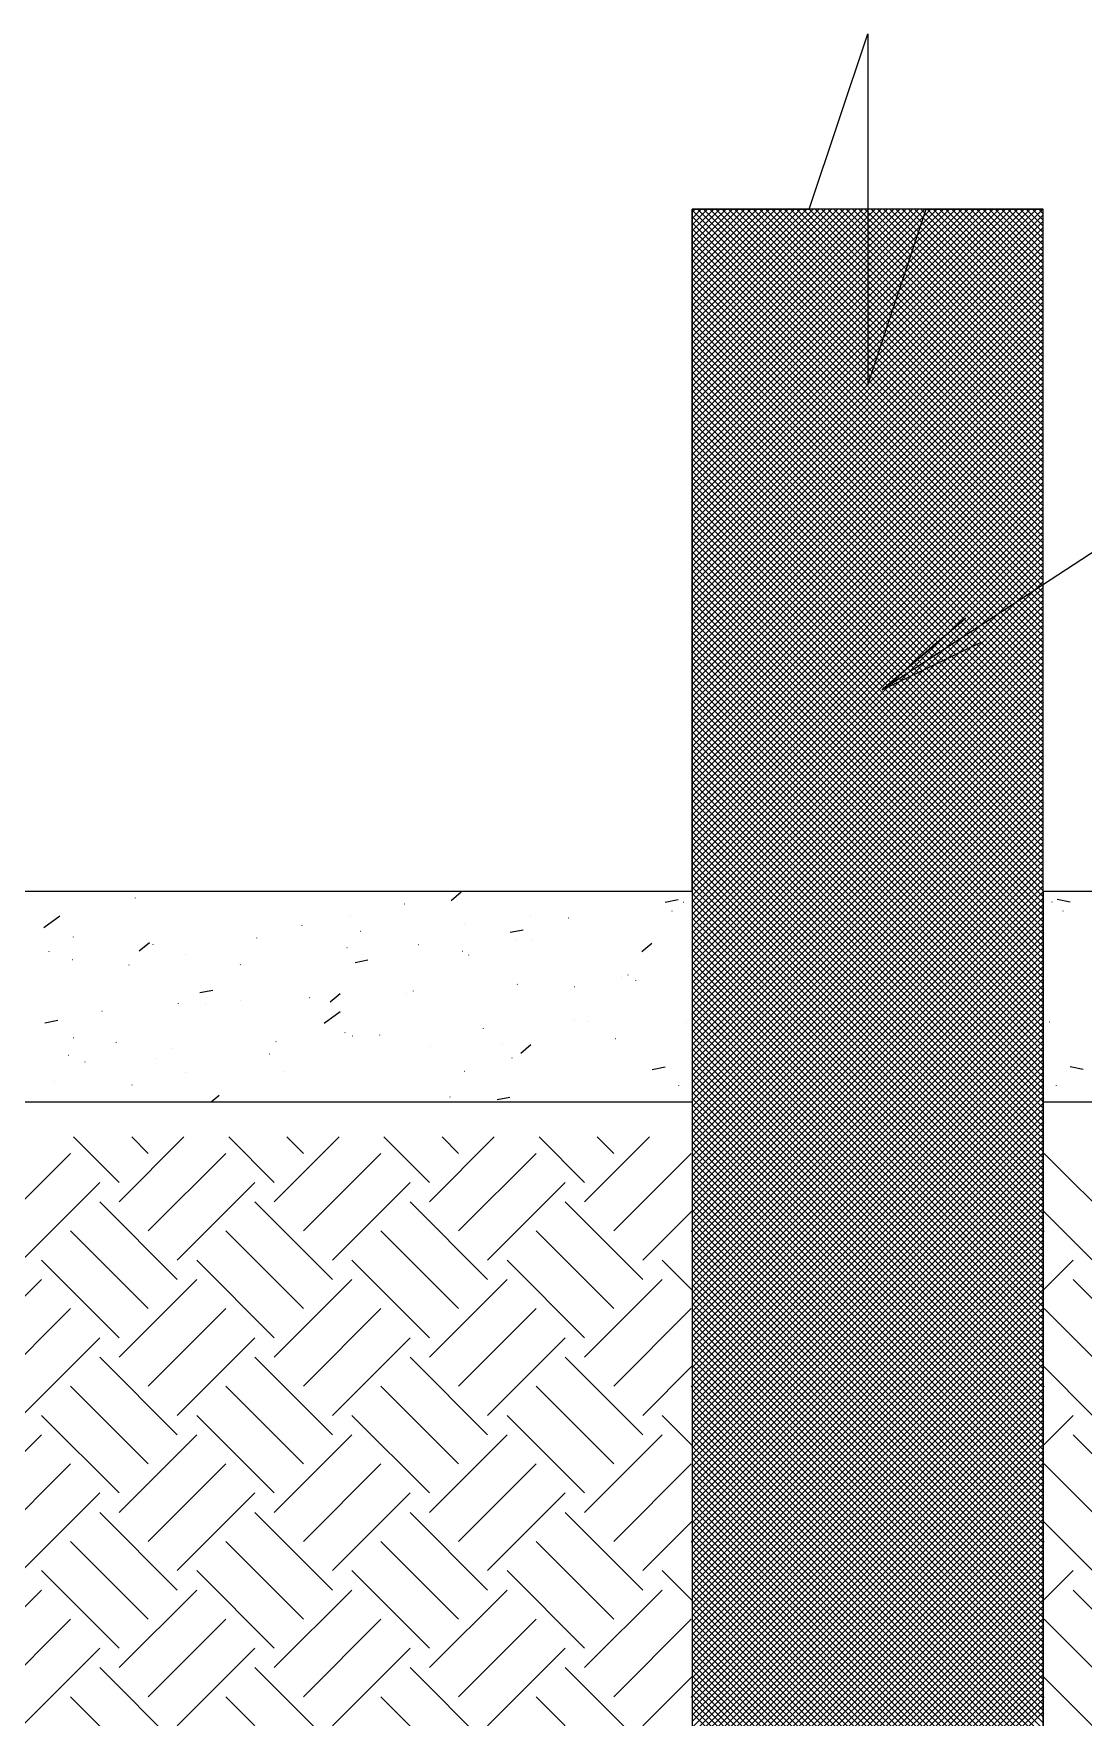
# Model space of a CAD drawing. Extents: x 0 to 119, y 0 to 84.
# Drawn here: x 44.346 to 46.738, y 46.506 to 50.34 of the extents above; entities that cross this region are included whole.
import ezdxf

# ---------------------------------------------------------------- set-up
doc = ezdxf.new("R2010")
doc.units = 0
doc.header["$MEASUREMENT"] = 0
for name, color, linetype in [('1', 3, 'CONTINUOUS'), ('10', 252, 'CONTINUOUS'), ('29', 9, 'CONTINUOUS'), ('3', 7, 'CONTINUOUS'), ('32', 250, 'CONTINUOUS'), ('6', 178, 'CONTINUOUS')]:
    doc.layers.add(name, color=color, linetype=linetype)

msp = doc.modelspace()

# ---------------------------------------------------------------- linework, layer by layer
at = {"layer": '1', "color": 3, "linetype": 'Continuous'}
for p, q in [((44.540828, 47.724392), (44.437196, 47.828024)), ((44.540828, 47.680197), (44.688654, 47.828024)), ((44.607119, 47.790683), (44.569778, 47.828024)), ((44.894381, 47.724392), (44.790749, 47.828024)), ((44.894381, 47.680197), (45.042207, 47.828024)), ((44.960672, 47.790683), (44.923331, 47.828024)), ((45.247934, 47.724392), (45.144302, 47.828024)), ((45.247934, 47.680197), (45.39576, 47.828024)), ((45.314226, 47.790683), (45.276885, 47.828024)), ((45.601488, 47.724392), (45.497856, 47.828024)), ((45.601488, 47.680197), (45.749314, 47.828024)), ((45.667779, 47.790683), (45.630438, 47.828024)), ((44.253565, 47.613906), (44.430342, 47.790683)), ((44.607119, 47.613906), (44.783895, 47.790683)), ((44.960672, 47.613906), (45.137449, 47.790683)), ((45.314226, 47.613906), (45.491002, 47.790683)), ((45.667779, 47.613906), (45.844556, 47.790683)), ((46.825307, 47.613906), (46.64853, 47.790683)), ((45.846543, 47.744501), (45.846543, 47.744501)), ((46.646543, 47.744501), (46.646543, 47.744501)), ((44.319857, 47.547615), (44.496633, 47.724392)), ((44.67341, 47.547615), (44.850187, 47.724392)), ((45.026963, 47.547615), (45.20374, 47.724392)), ((45.380517, 47.547615), (45.557294, 47.724392)), ((44.67341, 47.503421), (44.496633, 47.680197)), ((45.026963, 47.503421), (44.850187, 47.680197)), ((45.380517, 47.503421), (45.20374, 47.680197)), ((45.73407, 47.503421), (45.557294, 47.680197)), ((45.73407, 47.547615), (45.846543, 47.660088)), ((46.759016, 47.547615), (46.646543, 47.660088)), ((44.607119, 47.43713), (44.430342, 47.613906)), ((44.960672, 47.43713), (44.783895, 47.613906)), ((45.314226, 47.43713), (45.137449, 47.613906)), ((45.667779, 47.43713), (45.491002, 47.613906)), ((45.846543, 47.611919), (45.844556, 47.613906)), ((46.646543, 47.611919), (46.64853, 47.613906)), ((44.540828, 47.370838), (44.364051, 47.547615)), ((44.894381, 47.370838), (44.717604, 47.547615)), ((45.247934, 47.370838), (45.071158, 47.547615)), ((45.601488, 47.370838), (45.424711, 47.547615)), ((45.846543, 47.479336), (45.778264, 47.547615)), ((46.646543, 47.479336), (46.714821, 47.547615)), ((44.187274, 47.326644), (44.364051, 47.503421)), ((44.540828, 47.326644), (44.717604, 47.503421)), ((44.894381, 47.326644), (45.071158, 47.503421)), ((45.247934, 47.326644), (45.424711, 47.503421)), ((45.601488, 47.326644), (45.778264, 47.503421)), ((46.891598, 47.326644), (46.714821, 47.503421)), ((44.253565, 47.260353), (44.430342, 47.43713)), ((44.607119, 47.260353), (44.783895, 47.43713)), ((44.960672, 47.260353), (45.137449, 47.43713)), ((45.314226, 47.260353), (45.491002, 47.43713)), ((45.667779, 47.260353), (45.844556, 47.43713)), ((46.825307, 47.260353), (46.64853, 47.43713)), ((45.846543, 47.390948), (45.846543, 47.390948)), ((46.646543, 47.390948), (46.646543, 47.390948)), ((44.319857, 47.194062), (44.496633, 47.370838)), ((44.67341, 47.194062), (44.850187, 47.370838)), ((45.026963, 47.194062), (45.20374, 47.370838)), ((45.380517, 47.194062), (45.557294, 47.370838)), ((44.67341, 47.149867), (44.496633, 47.326644)), ((45.026963, 47.149867), (44.850187, 47.326644)), ((45.380517, 47.149867), (45.20374, 47.326644)), ((45.73407, 47.149867), (45.557294, 47.326644)), ((45.73407, 47.194062), (45.846543, 47.306534)), ((46.759016, 47.194062), (46.646543, 47.306534)), ((44.607119, 47.083576), (44.430342, 47.260353)), ((44.960672, 47.083576), (44.783895, 47.260353)), ((45.314226, 47.083576), (45.137449, 47.260353)), ((45.667779, 47.083576), (45.491002, 47.260353)), ((45.846543, 47.258366), (45.844556, 47.260353)), ((46.646543, 47.258366), (46.64853, 47.260353)), ((44.540828, 47.017285), (44.364051, 47.194062)), ((44.894381, 47.017285), (44.717604, 47.194062)), ((45.247934, 47.017285), (45.071158, 47.194062)), ((45.601488, 47.017285), (45.424711, 47.194062)), ((45.846543, 47.125783), (45.778264, 47.194062)), ((46.646543, 47.125783), (46.714821, 47.194062)), ((44.187274, 46.973091), (44.364051, 47.149867)), ((44.540828, 46.973091), (44.717604, 47.149867)), ((44.894381, 46.973091), (45.071158, 47.149867)), ((45.247934, 46.973091), (45.424711, 47.149867)), ((45.601488, 46.973091), (45.778264, 47.149867)), ((46.891598, 46.973091), (46.714821, 47.149867)), ((44.253565, 46.906799), (44.430342, 47.083576)), ((44.607119, 46.906799), (44.783895, 47.083576)), ((44.960672, 46.906799), (45.137449, 47.083576)), ((45.314226, 46.906799), (45.491002, 47.083576)), ((45.667779, 46.906799), (45.844556, 47.083576)), ((46.825307, 46.906799), (46.64853, 47.083576)), ((44.319857, 46.840508), (44.496633, 47.017285)), ((44.67341, 46.840508), (44.850187, 47.017285)), ((45.026963, 46.840508), (45.20374, 47.017285)), ((45.380517, 46.840508), (45.557294, 47.017285)), ((45.846543, 47.037395), (45.846543, 47.037395)), ((46.646543, 47.037395), (46.646543, 47.037395)), ((44.67341, 46.796314), (44.496633, 46.973091)), ((45.026963, 46.796314), (44.850187, 46.973091)), ((45.380517, 46.796314), (45.20374, 46.973091)), ((45.73407, 46.796314), (45.557294, 46.973091)), ((45.73407, 46.840508), (45.846543, 46.952981)), ((46.759016, 46.840508), (46.646543, 46.952981)), ((44.607119, 46.730023), (44.430342, 46.906799)), ((44.960672, 46.730023), (44.783895, 46.906799)), ((45.314226, 46.730023), (45.137449, 46.906799)), ((45.667779, 46.730023), (45.491002, 46.906799)), ((45.846543, 46.904812), (45.844556, 46.906799)), ((46.646543, 46.904812), (46.64853, 46.906799)), ((44.540828, 46.663731), (44.364051, 46.840508)), ((44.894381, 46.663731), (44.717604, 46.840508)), ((45.247934, 46.663731), (45.071158, 46.840508)), ((45.601488, 46.663731), (45.424711, 46.840508)), ((45.846543, 46.77223), (45.778264, 46.840508)), ((46.646543, 46.77223), (46.714821, 46.840508)), ((44.187274, 46.619537), (44.364051, 46.796314)), ((44.540828, 46.619537), (44.717604, 46.796314)), ((44.894381, 46.619537), (45.071158, 46.796314)), ((45.247934, 46.619537), (45.424711, 46.796314)), ((45.601488, 46.619537), (45.778264, 46.796314)), ((46.891598, 46.619537), (46.714821, 46.796314)), ((44.253565, 46.553246), (44.430342, 46.730023)), ((44.607119, 46.553246), (44.783895, 46.730023)), ((44.960672, 46.553246), (45.137449, 46.730023)), ((45.314226, 46.553246), (45.491002, 46.730023)), ((45.667779, 46.553246), (45.844556, 46.730023)), ((46.825307, 46.553246), (46.64853, 46.730023)), ((44.319857, 46.486955), (44.496633, 46.663731)), ((44.67341, 46.486955), (44.850187, 46.663731)), ((45.026963, 46.486955), (45.20374, 46.663731)), ((45.380517, 46.486955), (45.557294, 46.663731)), ((45.846543, 46.683841), (45.846543, 46.683841)), ((46.646543, 46.683841), (46.646543, 46.683841)), ((44.67341, 46.442761), (44.496633, 46.619537)), ((45.026963, 46.442761), (44.850187, 46.619537)), ((45.380517, 46.442761), (45.20374, 46.619537)), ((45.73407, 46.442761), (45.557294, 46.619537)), ((45.73407, 46.486955), (45.846543, 46.599427)), ((46.759016, 46.486955), (46.646543, 46.599427)), ((44.607119, 46.376469), (44.430342, 46.553246)), ((44.960672, 46.376469), (44.783895, 46.553246)), ((45.314226, 46.376469), (45.137449, 46.553246)), ((45.667779, 46.376469), (45.491002, 46.553246)), ((45.846543, 46.551259), (45.844556, 46.553246)), ((46.646543, 46.551259), (46.64853, 46.553246))]:
    msp.add_line(p, q, dxfattribs=at)
at = {"layer": '10', "color": 252, "linetype": 'Continuous'}
for p, q in [((45.297222, 48.366809), (45.320203, 48.386092)), ((44.578103, 48.371793), (44.578168, 48.372288)), ((45.190683, 48.358768), (45.191171, 48.358876)), ((45.785149, 48.363), (45.814598, 48.368724)), ((45.82611, 48.362488), (45.826598, 48.362596)), ((46.666976, 48.362488), (46.666488, 48.362596)), ((46.707937, 48.363), (46.678488, 48.368724)), ((44.369345, 48.304757), (44.405666, 48.331325)), ((44.958188, 48.308843), (44.958253, 48.309339)), ((45.068646, 48.331713), (45.069134, 48.331821)), ((45.327784, 48.311672), (45.328088, 48.312068)), ((45.478891, 48.330664), (45.478956, 48.33116)), ((45.564336, 48.326981), (45.564641, 48.327378)), ((45.800889, 48.342291), (45.801194, 48.342687)), ((46.692197, 48.342291), (46.691892, 48.342687)), ((44.436995, 48.283304), (44.437061, 48.2838)), ((44.586779, 48.251874), (44.60976, 48.271157)), ((44.854678, 48.281052), (44.854983, 48.281449)), ((45.091231, 48.296362), (45.091536, 48.296759)), ((45.431763, 48.294309), (45.461212, 48.300033)), ((45.445354, 48.278076), (45.445843, 48.278185)), ((45.480924, 48.277704), (45.481424, 48.277726)), ((44.381573, 48.250433), (44.381878, 48.25083)), ((44.433922, 48.231991), (44.434421, 48.232013)), ((44.618126, 48.265743), (44.61843, 48.26614)), ((44.692675, 48.243289), (44.693175, 48.24331)), ((45.059825, 48.259319), (45.060325, 48.259341)), ((45.222171, 48.266407), (45.22267, 48.266429)), ((45.323317, 48.251021), (45.323806, 48.25113)), ((45.337783, 48.242176), (45.337849, 48.242671)), ((45.731888, 48.25034), (45.75487, 48.269624)), ((44.563413, 48.219706), (44.563901, 48.219814)), ((44.81708, 48.220354), (44.817146, 48.22085)), ((45.078377, 48.225617), (45.107826, 48.231342)), ((45.700026, 48.197385), (45.700514, 48.197493)), ((44.724991, 48.156926), (44.75444, 48.162651)), ((45.21151, 48.160141), (45.211815, 48.160538)), ((45.448063, 48.175451), (45.448367, 48.175847)), ((45.577989, 48.17033), (45.578477, 48.170438)), ((45.684616, 48.19076), (45.68492, 48.191157)), ((45.718554, 48.184431), (45.718619, 48.184927)), ((44.675973, 48.131865), (44.676038, 48.132361)), ((44.738405, 48.129522), (44.738709, 48.129919)), ((44.818084, 48.139014), (44.818572, 48.139122)), ((44.974958, 48.144831), (44.975262, 48.145228)), ((45.021446, 48.135405), (45.044427, 48.154689)), ((45.196676, 48.153687), (45.196741, 48.154182)), ((44.371606, 48.088235), (44.401054, 48.093959)), ((44.501852, 48.114212), (44.502157, 48.114609)), ((45.008273, 48.087052), (45.044594, 48.113619)), ((45.577446, 48.095942), (45.577512, 48.096438)), ((45.60776, 48.090599), (45.608064, 48.090996)), ((45.832661, 48.089638), (45.833149, 48.089746)), ((45.844312, 48.105909), (45.844617, 48.106305)), ((46.648774, 48.105909), (46.648469, 48.106305)), ((46.660425, 48.089638), (46.659937, 48.089746)), ((44.437329, 48.054602), (44.437817, 48.054711)), ((44.534866, 48.043377), (44.534931, 48.043872)), ((44.898102, 48.044671), (44.898406, 48.045067)), ((45.055569, 48.065198), (45.055634, 48.065694)), ((45.072756, 48.058322), (45.073244, 48.05843)), ((45.134654, 48.05998), (45.134959, 48.060377)), ((45.371207, 48.07529), (45.371511, 48.075686)), ((45.413371, 48.040632), (45.41387, 48.040654)), ((45.672124, 48.05193), (45.672624, 48.051951)), ((44.424996, 48.014052), (44.425301, 48.014448)), ((44.625122, 48.006216), (44.625621, 48.006238)), ((44.661549, 48.029361), (44.661853, 48.029758)), ((44.883875, 48.017514), (44.884375, 48.017536)), ((45.251025, 48.033544), (45.251525, 48.033566)), ((45.436339, 48.007453), (45.436404, 48.007949)), ((45.456112, 48.018937), (45.479094, 48.03822)), ((44.462776, 47.999128), (44.463276, 47.99915)), ((44.692, 47.973911), (44.692489, 47.974019)), ((44.914461, 47.976709), (44.914527, 47.977205)), ((45.327428, 47.97763), (45.327916, 47.977739)), ((45.755466, 47.981712), (45.784915, 47.987437)), ((46.73762, 47.981712), (46.708171, 47.987437)), ((44.393759, 47.954888), (44.393824, 47.955384)), ((44.569963, 47.946856), (44.570452, 47.946964)), ((45.816424, 47.944504), (45.816489, 47.945)), ((46.676662, 47.944504), (46.676596, 47.945)), ((44.387589, 47.908024), (44.387589, 47.908024)), ((44.387589, 47.908024), (44.387589, 47.908024)), ((44.394803, 47.908024), (44.394803, 47.908024)), ((44.394803, 47.908024), (44.394803, 47.908024)), ((44.394803, 47.908024), (44.394803, 47.908024)), ((44.517046, 47.908024), (44.517046, 47.908024)), ((44.517046, 47.908024), (44.517046, 47.908024)), ((44.568443, 47.908024), (44.568443, 47.908024)), ((44.568443, 47.908024), (44.568443, 47.908024)), ((44.646504, 47.908024), (44.646504, 47.908024)), ((44.646504, 47.908024), (44.646504, 47.908024)), ((44.750463, 47.908024), (44.768651, 47.923285)), ((44.763521, 47.908024), (44.763521, 47.908024)), ((44.775961, 47.908024), (44.775961, 47.908024)), ((44.775961, 47.908024), (44.775961, 47.908024)), ((44.793249, 47.908024), (44.793249, 47.908024)), ((44.793249, 47.908024), (44.793249, 47.908024)), ((44.905419, 47.908024), (44.905419, 47.908024)), ((45.013451, 47.908024), (45.013451, 47.908024)), ((45.013451, 47.908024), (45.013451, 47.908024)), ((45.018054, 47.908024), (45.018054, 47.908024)), ((45.018054, 47.908024), (45.018054, 47.908024)), ((45.034876, 47.908024), (45.034876, 47.908024)), ((45.164334, 47.908024), (45.164334, 47.908024)), ((45.242859, 47.908024), (45.242859, 47.908024)), ((45.242859, 47.908024), (45.242859, 47.908024)), ((45.293791, 47.908024), (45.293791, 47.908024)), ((45.293791, 47.908024), (45.293791, 47.908024)), ((45.293791, 47.908024), (45.293791, 47.908024)), ((45.295232, 47.918965), (45.295297, 47.91946)), ((45.323931, 47.908024), (45.323931, 47.908024)), ((45.37637, 47.908024), (45.37637, 47.908024)), ((45.40208, 47.913021), (45.431529, 47.918746)), ((45.423249, 47.908024), (45.423249, 47.908024)), ((45.423249, 47.908024), (45.423249, 47.908024)), ((45.423249, 47.908024), (45.423249, 47.908024)), ((45.467664, 47.908024), (45.467664, 47.908024)), ((45.467664, 47.908024), (45.467664, 47.908024)), ((45.552706, 47.908024), (45.552706, 47.908024)), ((45.552706, 47.908024), (45.552706, 47.908024)), ((45.552706, 47.908024), (45.552706, 47.908024)), ((45.6321, 47.908024), (45.6321, 47.908024)), ((45.6321, 47.908024), (45.6321, 47.908024)), ((45.6321, 47.908024), (45.6321, 47.908024)), ((45.682164, 47.908024), (45.682164, 47.908024)), ((45.682164, 47.908024), (45.682164, 47.908024)), ((45.682164, 47.908024), (45.682164, 47.908024)), ((45.69247, 47.908024), (45.69247, 47.908024)), ((45.69247, 47.908024), (45.69247, 47.908024)), ((45.700078, 47.908024), (45.700078, 47.908024)), ((45.811622, 47.908024), (45.811622, 47.908024)), ((45.811622, 47.908024), (45.811622, 47.908024)), ((46.681464, 47.908024), (46.681464, 47.908024)), ((46.681464, 47.908024), (46.681464, 47.908024))]:
    msp.add_line(p, q, dxfattribs=at)
at = {"layer": '29', "color": 9, "linetype": 'Continuous'}
for p, q in [((45.846543, 49.14166), (46.645285, 49.940402)), ((45.846543, 49.155803), (46.631143, 49.940402)), ((45.846543, 49.169945), (46.617, 49.940402)), ((45.846543, 49.184087), (46.602858, 49.940402)), ((45.846543, 49.198229), (46.588716, 49.940402)), ((45.846543, 49.212371), (46.574574, 49.940402)), ((45.846543, 49.226513), (46.560432, 49.940402)), ((45.846543, 49.240655), (46.54629, 49.940402)), ((45.846543, 49.254798), (46.532148, 49.940402)), ((45.846543, 49.26894), (46.518005, 49.940402)), ((45.846543, 49.283082), (46.503863, 49.940402)), ((45.846543, 49.297224), (46.489721, 49.940402)), ((45.846543, 49.311366), (46.475579, 49.940402)), ((45.846543, 49.325508), (46.461437, 49.940402)), ((45.846543, 49.33965), (46.447295, 49.940402)), ((45.846543, 49.353793), (46.433153, 49.940402)), ((45.846543, 49.367935), (46.41901, 49.940402)), ((45.846543, 49.382077), (46.404868, 49.940402)), ((45.846543, 49.396219), (46.390726, 49.940402)), ((45.846543, 49.410361), (46.376584, 49.940402)), ((45.846543, 49.424503), (46.362442, 49.940402)), ((45.846543, 49.438645), (46.3483, 49.940402)), ((45.846543, 49.452787), (46.334158, 49.940402)), ((45.846543, 49.46693), (46.320016, 49.940402)), ((45.846543, 49.481072), (46.305873, 49.940402)), ((45.846543, 49.495214), (46.291731, 49.940402)), ((45.846543, 49.509356), (46.277589, 49.940402)), ((45.846543, 49.523498), (46.263447, 49.940402)), ((45.846543, 49.53764), (46.249305, 49.940402)), ((45.846543, 49.551782), (46.235163, 49.940402)), ((45.846543, 49.565925), (46.221021, 49.940402)), ((45.846543, 49.580067), (46.206878, 49.940402)), ((45.846543, 49.594209), (46.192736, 49.940402)), ((45.846543, 49.608351), (46.178594, 49.940402)), ((45.846543, 49.622493), (46.164452, 49.940402)), ((45.846543, 49.636635), (46.15031, 49.940402)), ((45.846543, 49.650777), (46.136168, 49.940402)), ((45.846543, 49.66492), (46.122026, 49.940402)), ((45.846543, 49.679062), (46.107884, 49.940402)), ((45.846543, 49.693204), (46.093741, 49.940402)), ((45.846543, 49.707346), (46.079599, 49.940402)), ((45.846543, 49.721488), (46.065457, 49.940402)), ((45.846543, 49.73563), (46.051315, 49.940402)), ((45.846543, 49.749772), (46.037173, 49.940402)), ((45.846543, 49.763914), (46.023031, 49.940402)), ((45.846543, 49.778057), (46.008889, 49.940402)), ((45.846543, 49.792199), (45.994746, 49.940402)), ((45.846543, 49.806341), (45.980604, 49.940402)), ((45.846543, 49.820483), (45.966462, 49.940402)), ((45.846543, 49.834625), (45.95232, 49.940402)), ((45.846543, 49.848767), (45.938178, 49.940402)), ((45.846543, 49.862909), (45.924036, 49.940402)), ((45.846543, 49.877052), (45.909894, 49.940402)), ((45.846543, 49.891194), (45.895751, 49.940402)), ((45.846543, 49.905336), (45.881609, 49.940402)), ((45.846543, 49.919478), (45.867467, 49.940402)), ((45.846543, 49.93362), (45.853325, 49.940402)), ((45.846543, 49.938142), (46.646543, 49.138142)), ((45.846543, 49.127518), (46.646543, 49.927518)), ((45.846543, 49.924), (46.646543, 49.124)), ((45.858424, 49.940402), (46.646543, 49.152284)), ((45.872567, 49.940402), (46.646543, 49.166426)), ((45.886709, 49.940402), (46.646543, 49.180568)), ((45.900851, 49.940402), (46.646543, 49.19471)), ((45.914993, 49.940402), (46.646543, 49.208852)), ((45.929135, 49.940402), (46.646543, 49.222995)), ((45.943277, 49.940402), (46.646543, 49.237137)), ((45.957419, 49.940402), (46.646543, 49.251279)), ((45.971562, 49.940402), (46.646543, 49.265421)), ((45.985704, 49.940402), (46.646543, 49.279563)), ((45.999846, 49.940402), (46.646543, 49.293705)), ((46.013988, 49.940402), (46.646543, 49.307847)), ((46.02813, 49.940402), (46.646543, 49.321989)), ((46.042272, 49.940402), (46.646543, 49.336132)), ((46.056414, 49.940402), (46.646543, 49.350274)), ((46.070556, 49.940402), (46.646543, 49.364416)), ((46.084699, 49.940402), (46.646543, 49.378558)), ((46.098841, 49.940402), (46.646543, 49.3927)), ((46.112983, 49.940402), (46.646543, 49.406842)), ((46.127125, 49.940402), (46.646543, 49.420984)), ((46.141267, 49.940402), (46.646543, 49.435127)), ((46.155409, 49.940402), (46.646543, 49.449269)), ((46.169551, 49.940402), (46.646543, 49.463411)), ((46.183694, 49.940402), (46.646543, 49.477553)), ((46.197836, 49.940402), (46.646543, 49.491695)), ((46.211978, 49.940402), (46.646543, 49.505837)), ((46.22612, 49.940402), (46.646543, 49.519979)), ((46.240262, 49.940402), (46.646543, 49.534121)), ((46.254404, 49.940402), (46.646543, 49.548264)), ((46.268546, 49.940402), (46.646543, 49.562406)), ((46.282689, 49.940402), (46.646543, 49.576548)), ((46.296831, 49.940402), (46.646543, 49.59069)), ((46.310973, 49.940402), (46.646543, 49.604832)), ((46.325115, 49.940402), (46.646543, 49.618974)), ((46.339257, 49.940402), (46.646543, 49.633116)), ((46.353399, 49.940402), (46.646543, 49.647259)), ((46.367541, 49.940402), (46.646543, 49.661401)), ((46.381683, 49.940402), (46.646543, 49.675543)), ((46.395826, 49.940402), (46.646543, 49.689685)), ((46.409968, 49.940402), (46.646543, 49.703827)), ((46.42411, 49.940402), (46.646543, 49.717969)), ((46.438252, 49.940402), (46.646543, 49.732111)), ((46.452394, 49.940402), (46.646543, 49.746254)), ((46.466536, 49.940402), (46.646543, 49.760396)), ((46.480678, 49.940402), (46.646543, 49.774538)), ((46.494821, 49.940402), (46.646543, 49.78868)), ((46.508963, 49.940402), (46.646543, 49.802822)), ((46.523105, 49.940402), (46.646543, 49.816964)), ((46.537247, 49.940402), (46.646543, 49.831106)), ((46.551389, 49.940402), (46.646543, 49.845248)), ((46.565531, 49.940402), (46.646543, 49.859391)), ((46.579673, 49.940402), (46.646543, 49.873533)), ((46.593816, 49.940402), (46.646543, 49.887675)), ((46.607958, 49.940402), (46.646543, 49.901817)), ((46.6221, 49.940402), (46.646543, 49.915959)), ((46.636242, 49.940402), (46.646543, 49.930101)), ((45.846543, 49.113376), (46.646543, 49.913376)), ((45.846543, 49.909857), (46.646543, 49.109857)), ((45.846543, 49.099234), (46.646543, 49.899234)), ((45.846543, 49.895715), (46.646543, 49.095715)), ((45.846543, 49.085092), (46.646543, 49.885092)), ((45.846543, 49.881573), (46.646543, 49.081573)), ((45.846543, 49.07095), (46.646543, 49.87095)), ((45.846543, 49.867431), (46.646543, 49.067431)), ((45.846543, 49.056808), (46.646543, 49.856808)), ((45.846543, 49.853289), (46.646543, 49.053289)), ((45.846543, 49.042666), (46.646543, 49.842666)), ((45.846543, 49.839147), (46.646543, 49.039147)), ((45.846543, 49.028523), (46.646543, 49.828523)), ((45.846543, 49.825005), (46.646543, 49.025005)), ((45.846543, 49.014381), (46.646543, 49.814381)), ((45.846543, 49.810862), (46.646543, 49.010862)), ((45.846543, 49.000239), (46.646543, 49.800239)), ((45.846543, 49.79672), (46.646543, 48.99672)), ((45.846543, 48.986097), (46.646543, 49.786097)), ((45.846543, 49.782578), (46.646543, 48.982578)), ((45.846543, 48.971955), (46.646543, 49.771955)), ((45.846543, 49.768436), (46.646543, 48.968436)), ((45.846543, 48.957813), (46.646543, 49.757813)), ((45.846543, 49.754294), (46.646543, 48.954294)), ((45.846543, 48.943671), (46.646543, 49.743671)), ((45.846543, 49.740152), (46.646543, 48.940152)), ((45.846543, 48.929528), (46.646543, 49.729528)), ((45.846543, 49.72601), (46.646543, 48.92601)), ((45.846543, 48.915386), (46.646543, 49.715386)), ((45.846543, 49.711868), (46.646543, 48.911868)), ((45.846543, 48.901244), (46.646543, 49.701244)), ((45.846543, 49.697725), (46.646543, 48.897725)), ((45.846543, 48.887102), (46.646543, 49.687102)), ((45.846543, 49.683583), (46.646543, 48.883583)), ((45.846543, 48.87296), (46.646543, 49.67296)), ((45.846543, 49.669441), (46.646543, 48.869441)), ((45.846543, 48.858818), (46.646543, 49.658818)), ((45.846543, 49.655299), (46.646543, 48.855299)), ((45.846543, 48.844676), (46.646543, 49.644676)), ((45.846543, 49.641157), (46.646543, 48.841157)), ((45.846543, 48.830534), (46.646543, 49.630534)), ((45.846543, 49.627015), (46.646543, 48.827015)), ((45.846543, 48.816391), (46.646543, 49.616391)), ((45.846543, 49.612873), (46.646543, 48.812873)), ((45.846543, 48.802249), (46.646543, 49.602249)), ((45.846543, 49.59873), (46.646543, 48.79873)), ((45.846543, 48.788107), (46.646543, 49.588107)), ((45.846543, 49.584588), (46.646543, 48.784588)), ((45.846543, 48.773965), (46.646543, 49.573965)), ((45.846543, 49.570446), (46.646543, 48.770446)), ((45.846543, 48.759823), (46.646543, 49.559823)), ((45.846543, 49.556304), (46.646543, 48.756304)), ((45.846543, 48.745681), (46.646543, 49.545681)), ((45.846543, 49.542162), (46.646543, 48.742162)), ((45.846543, 48.731539), (46.646543, 49.531539)), ((45.846543, 49.52802), (46.646543, 48.72802)), ((45.846543, 48.717396), (46.646543, 49.517396)), ((45.846543, 49.513878), (46.646543, 48.713878)), ((45.846543, 48.703254), (46.646543, 49.503254)), ((45.846543, 49.499735), (46.646543, 48.699735)), ((45.846543, 48.689112), (46.646543, 49.489112)), ((45.846543, 49.485593), (46.646543, 48.685593)), ((45.846543, 48.67497), (46.646543, 49.47497)), ((45.846543, 49.471451), (46.646543, 48.671451)), ((45.846543, 48.660828), (46.646543, 49.460828)), ((45.846543, 49.457309), (46.646543, 48.657309)), ((45.846543, 48.646686), (46.646543, 49.446686)), ((45.846543, 49.443167), (46.646543, 48.643167)), ((45.846543, 48.632544), (46.646543, 49.432544)), ((45.846543, 49.429025), (46.646543, 48.629025)), ((45.846543, 48.618401), (46.646543, 49.418401)), ((45.846543, 49.414883), (46.646543, 48.614883)), ((45.846543, 48.604259), (46.646543, 49.404259)), ((45.846543, 49.400741), (46.646543, 48.600741)), ((45.846543, 48.590117), (46.646543, 49.390117)), ((45.846543, 49.386598), (46.646543, 48.586598)), ((45.846543, 48.575975), (46.646543, 49.375975)), ((45.846543, 49.372456), (46.646543, 48.572456)), ((45.846543, 48.561833), (46.646543, 49.361833)), ((45.846543, 49.358314), (46.646543, 48.558314)), ((45.846543, 48.547691), (46.646543, 49.347691)), ((45.846543, 49.344172), (46.646543, 48.544172)), ((45.846543, 48.533549), (46.646543, 49.333549)), ((45.846543, 49.33003), (46.646543, 48.53003)), ((45.846543, 48.519407), (46.646543, 49.319407)), ((45.846543, 49.315888), (46.646543, 48.515888)), ((45.846543, 48.505264), (46.646543, 49.305264)), ((45.846543, 49.301746), (46.646543, 48.501746)), ((45.846543, 48.491122), (46.646543, 49.291122)), ((45.846543, 49.287603), (46.646543, 48.487603)), ((45.846543, 48.47698), (46.646543, 49.27698)), ((45.846543, 49.273461), (46.646543, 48.473461)), ((45.846543, 48.462838), (46.646543, 49.262838)), ((45.846543, 49.259319), (46.646543, 48.459319)), ((45.846543, 48.448696), (46.646543, 49.248696)), ((45.846543, 49.245177), (46.646543, 48.445177)), ((45.846543, 48.434554), (46.646543, 49.234554)), ((45.846543, 49.231035), (46.646543, 48.431035)), ((45.846543, 48.420412), (46.646543, 49.220412)), ((45.846543, 49.216893), (46.646543, 48.416893)), ((45.846543, 48.406269), (46.646543, 49.206269)), ((45.846543, 49.202751), (46.646543, 48.402751)), ((45.846543, 48.392127), (46.646543, 49.192127)), ((45.846543, 49.188609), (46.646543, 48.388609)), ((45.846543, 48.377985), (46.646543, 49.177985)), ((45.846543, 49.174466), (46.646543, 48.374466)), ((45.846543, 48.363843), (46.646543, 49.163843)), ((45.846543, 49.160324), (46.646543, 48.360324)), ((45.846543, 48.349701), (46.646543, 49.149701)), ((45.846543, 49.146182), (46.646543, 48.346182)), ((45.846543, 48.335559), (46.646543, 49.135559)), ((45.846543, 49.13204), (46.646543, 48.33204)), ((45.846543, 48.321417), (46.646543, 49.121417)), ((45.846543, 49.117898), (46.646543, 48.317898)), ((45.846543, 48.307274), (46.646543, 49.107274)), ((45.846543, 49.103756), (46.646543, 48.303756)), ((45.846543, 48.293132), (46.646543, 49.093132)), ((45.846543, 49.089614), (46.646543, 48.289614)), ((45.846543, 48.27899), (46.646543, 49.07899)), ((45.846543, 49.075471), (46.646543, 48.275471)), ((45.846543, 48.264848), (46.646543, 49.064848)), ((45.846543, 49.061329), (46.646543, 48.261329)), ((45.846543, 48.250706), (46.646543, 49.050706)), ((45.846543, 49.047187), (46.646543, 48.247187)), ((45.846543, 48.236564), (46.646543, 49.036564)), ((45.846543, 49.033045), (46.646543, 48.233045)), ((45.846543, 48.222422), (46.646543, 49.022422)), ((45.846543, 49.018903), (46.646543, 48.218903)), ((45.846543, 48.20828), (46.646543, 49.00828)), ((45.846543, 49.004761), (46.646543, 48.204761)), ((45.846543, 48.194137), (46.646543, 48.994137)), ((45.846543, 48.990619), (46.646543, 48.190619)), ((45.846543, 48.179995), (46.646543, 48.979995)), ((45.846543, 48.976476), (46.646543, 48.176476)), ((45.846543, 48.165853), (46.646543, 48.965853)), ((45.846543, 48.962334), (46.646543, 48.162334)), ((45.846543, 48.151711), (46.646543, 48.951711)), ((45.846543, 48.948192), (46.646543, 48.148192)), ((45.846543, 48.137569), (46.646543, 48.937569)), ((45.846543, 48.93405), (46.646543, 48.13405)), ((45.846543, 48.123427), (46.646543, 48.923427)), ((45.846543, 48.919908), (46.646543, 48.119908)), ((45.846543, 48.109285), (46.646543, 48.909285)), ((45.846543, 48.905766), (46.646543, 48.105766)), ((45.846543, 48.095142), (46.646543, 48.895142)), ((45.846543, 48.891624), (46.646543, 48.091624)), ((45.846543, 48.081), (46.646543, 48.881)), ((45.846543, 48.877482), (46.646543, 48.077482)), ((45.846543, 48.066858), (46.646543, 48.866858)), ((45.846543, 48.863339), (46.646543, 48.063339)), ((45.846543, 48.052716), (46.646543, 48.852716)), ((45.846543, 48.849197), (46.646543, 48.049197)), ((45.846543, 48.038574), (46.646543, 48.838574)), ((45.846543, 48.835055), (46.646543, 48.035055)), ((45.846543, 48.024432), (46.646543, 48.824432)), ((45.846543, 48.820913), (46.646543, 48.020913)), ((45.846543, 48.01029), (46.646543, 48.81029)), ((45.846543, 48.806771), (46.646543, 48.006771)), ((45.846543, 47.996148), (46.646543, 48.796148)), ((45.846543, 48.792629), (46.646543, 47.992629)), ((45.846543, 47.982005), (46.646543, 48.782005)), ((45.846543, 48.778487), (46.646543, 47.978487)), ((45.846543, 47.967863), (46.646543, 48.767863)), ((45.846543, 48.764344), (46.646543, 47.964344)), ((45.846543, 47.953721), (46.646543, 48.753721)), ((45.846543, 48.750202), (46.646543, 47.950202)), ((45.846543, 47.939579), (46.646543, 48.739579)), ((45.846543, 48.73606), (46.646543, 47.93606)), ((45.846543, 47.925437), (46.646543, 48.725437)), ((45.846543, 48.721918), (46.646543, 47.921918)), ((45.846543, 47.911295), (46.646543, 48.711295)), ((45.846543, 48.707776), (46.646543, 47.907776)), ((45.846543, 47.897153), (46.646543, 48.697153)), ((45.846543, 48.693634), (46.646543, 47.893634)), ((45.846543, 47.88301), (46.646543, 48.68301)), ((45.846543, 48.679492), (46.646543, 47.879492)), ((45.846543, 47.868868), (46.646543, 48.668868)), ((45.846543, 48.665349), (46.646543, 47.865349)), ((45.846543, 47.854726), (46.646543, 48.654726)), ((45.846543, 48.651207), (46.646543, 47.851207)), ((45.846543, 47.840584), (46.646543, 48.640584)), ((45.846543, 48.637065), (46.646543, 47.837065)), ((45.846543, 47.826442), (46.646543, 48.626442)), ((45.846543, 48.622923), (46.646543, 47.822923)), ((45.846543, 47.8123), (46.646543, 48.6123)), ((45.846543, 48.608781), (46.646543, 47.808781)), ((45.846543, 47.798158), (46.646543, 48.598158)), ((45.846543, 48.594639), (46.646543, 47.794639)), ((45.846543, 47.784015), (46.646543, 48.584015)), ((45.846543, 48.580497), (46.646543, 47.780497)), ((45.846543, 47.769873), (46.646543, 48.569873)), ((45.846543, 48.566355), (46.646543, 47.766355)), ((45.846543, 47.755731), (46.646543, 48.555731)), ((45.846543, 48.552212), (46.646543, 47.752212)), ((45.846543, 47.741589), (46.646543, 48.541589)), ((45.846543, 48.53807), (46.646543, 47.73807)), ((45.846543, 47.727447), (46.646543, 48.527447)), ((45.846543, 48.523928), (46.646543, 47.723928)), ((45.846543, 47.713305), (46.646543, 48.513305)), ((45.846543, 48.509786), (46.646543, 47.709786)), ((45.846543, 47.699163), (46.646543, 48.499163)), ((45.846543, 48.495644), (46.646543, 47.695644)), ((45.846543, 47.685021), (46.646543, 48.485021)), ((45.846543, 48.481502), (46.646543, 47.681502)), ((45.846543, 47.670878), (46.646543, 48.470878)), ((45.846543, 48.46736), (46.646543, 47.66736)), ((45.846543, 47.656736), (46.646543, 48.456736)), ((45.846543, 48.453217), (46.646543, 47.653217)), ((45.846543, 47.642594), (46.646543, 48.442594)), ((45.846543, 48.439075), (46.646543, 47.639075)), ((45.846543, 47.628452), (46.646543, 48.428452)), ((45.846543, 48.424933), (46.646543, 47.624933)), ((45.846543, 47.61431), (46.646543, 48.41431)), ((45.846543, 48.410791), (46.646543, 47.610791)), ((45.846543, 47.600168), (46.646543, 48.400168)), ((45.846543, 48.396649), (46.646543, 47.596649)), ((45.846543, 47.586026), (46.646543, 48.386026)), ((45.846543, 48.382507), (46.646543, 47.582507)), ((45.846543, 47.571883), (46.646543, 48.371883)), ((45.846543, 48.368365), (46.646543, 47.568365)), ((45.846543, 47.557741), (46.646543, 48.357741)), ((45.846543, 48.354223), (46.646543, 47.554223)), ((45.846543, 47.543599), (46.646543, 48.343599)), ((45.846543, 48.34008), (46.646543, 47.54008)), ((45.846543, 47.529457), (46.646543, 48.329457)), ((45.846543, 48.325938), (46.646543, 47.525938)), ((45.846543, 47.515315), (46.646543, 48.315315)), ((45.846543, 48.311796), (46.646543, 47.511796)), ((45.846543, 47.501173), (46.646543, 48.301173)), ((45.846543, 48.297654), (46.646543, 47.497654)), ((45.846543, 47.487031), (46.646543, 48.287031)), ((45.846543, 48.283512), (46.646543, 47.483512)), ((45.846543, 47.472888), (46.646543, 48.272888)), ((45.846543, 48.26937), (46.646543, 47.46937)), ((45.846543, 47.458746), (46.646543, 48.258746)), ((45.846543, 48.255228), (46.646543, 47.455228)), ((45.846543, 47.444604), (46.646543, 48.244604)), ((45.846543, 48.241085), (46.646543, 47.441085)), ((45.846543, 47.430462), (46.646543, 48.230462)), ((45.846543, 48.226943), (46.646543, 47.426943)), ((45.846543, 47.41632), (46.646543, 48.21632)), ((45.846543, 48.212801), (46.646543, 47.412801)), ((45.846543, 47.402178), (46.646543, 48.202178)), ((45.846543, 48.198659), (46.646543, 47.398659)), ((45.846543, 47.388036), (46.646543, 48.188036)), ((45.846543, 48.184517), (46.646543, 47.384517)), ((45.846543, 47.373894), (46.646543, 48.173894)), ((45.846543, 48.170375), (46.646543, 47.370375)), ((45.846543, 47.359751), (46.646543, 48.159751)), ((45.846543, 48.156233), (46.646543, 47.356233)), ((45.846543, 47.345609), (46.646543, 48.145609)), ((45.846543, 48.14209), (46.646543, 47.34209)), ((45.846543, 47.331467), (46.646543, 48.131467)), ((45.846543, 48.127948), (46.646543, 47.327948)), ((45.846543, 47.317325), (46.646543, 48.117325)), ((45.846543, 48.113806), (46.646543, 47.313806)), ((45.846543, 47.303183), (46.646543, 48.103183)), ((45.846543, 48.099664), (46.646543, 47.299664)), ((45.846543, 47.289041), (46.646543, 48.089041)), ((45.846543, 48.085522), (46.646543, 47.285522)), ((45.846543, 47.274899), (46.646543, 48.074899)), ((45.846543, 48.07138), (46.646543, 47.27138)), ((45.846543, 47.260756), (46.646543, 48.060756)), ((45.846543, 48.057238), (46.646543, 47.257238)), ((45.846543, 47.246614), (46.646543, 48.046614)), ((45.846543, 48.043096), (46.646543, 47.243096)), ((45.846543, 47.232472), (46.646543, 48.032472)), ((45.846543, 48.028953), (46.646543, 47.228953)), ((45.846543, 47.21833), (46.646543, 48.01833)), ((45.846543, 48.014811), (46.646543, 47.214811)), ((45.846543, 47.204188), (46.646543, 48.004188)), ((45.846543, 48.000669), (46.646543, 47.200669)), ((45.846543, 47.190046), (46.646543, 47.990046)), ((45.846543, 47.986527), (46.646543, 47.186527)), ((45.846543, 47.175904), (46.646543, 47.975904)), ((45.846543, 47.972385), (46.646543, 47.172385)), ((45.846543, 47.161761), (46.646543, 47.961761)), ((45.846543, 47.958243), (46.646543, 47.158243)), ((45.846543, 47.147619), (46.646543, 47.947619)), ((45.846543, 47.944101), (46.646543, 47.144101)), ((45.846543, 47.133477), (46.646543, 47.933477)), ((45.846543, 47.929958), (46.646543, 47.129958)), ((45.846543, 47.119335), (46.646543, 47.919335)), ((45.846543, 47.915816), (46.646543, 47.115816)), ((45.846543, 47.105193), (46.646543, 47.905193)), ((45.846543, 47.901674), (46.646543, 47.101674)), ((45.846543, 47.091051), (46.646543, 47.891051)), ((45.846543, 47.887532), (46.646543, 47.087532)), ((45.846543, 47.076909), (46.646543, 47.876909)), ((45.846543, 47.87339), (46.646543, 47.07339)), ((45.846543, 47.062767), (46.646543, 47.862767)), ((45.846543, 47.859248), (46.646543, 47.059248)), ((45.846543, 47.048624), (46.646543, 47.848624)), ((45.846543, 47.845106), (46.646543, 47.045106)), ((45.846543, 47.034482), (46.646543, 47.834482)), ((45.846543, 47.830963), (46.646543, 47.030963)), ((45.846543, 47.02034), (46.646543, 47.82034)), ((45.846543, 47.816821), (46.646543, 47.016821)), ((45.846543, 47.006198), (46.646543, 47.806198)), ((45.846543, 47.802679), (46.646543, 47.002679)), ((45.846543, 46.992056), (46.646543, 47.792056)), ((45.846543, 47.788537), (46.646543, 46.988537)), ((45.846543, 46.977914), (46.646543, 47.777914)), ((45.846543, 47.774395), (46.646543, 46.974395)), ((45.846543, 46.963772), (46.646543, 47.763772)), ((45.846543, 47.760253), (46.646543, 46.960253)), ((45.846543, 46.949629), (46.646543, 47.749629)), ((45.846543, 47.746111), (46.646543, 46.946111)), ((45.846543, 46.935487), (46.646543, 47.735487)), ((45.846543, 47.731969), (46.646543, 46.931969)), ((45.846543, 46.921345), (46.646543, 47.721345)), ((45.846543, 47.717826), (46.646543, 46.917826)), ((45.846543, 46.907203), (46.646543, 47.707203)), ((45.846543, 47.703684), (46.646543, 46.903684)), ((45.846543, 46.893061), (46.646543, 47.693061)), ((45.846543, 47.689542), (46.646543, 46.889542)), ((45.846543, 46.878919), (46.646543, 47.678919)), ((45.846543, 47.6754), (46.646543, 46.8754)), ((45.846543, 46.864777), (46.646543, 47.664777)), ((45.846543, 47.661258), (46.646543, 46.861258)), ((45.846543, 46.850635), (46.646543, 47.650635)), ((45.846543, 47.647116), (46.646543, 46.847116)), ((45.846543, 46.836492), (46.646543, 47.636492)), ((45.846543, 47.632974), (46.646543, 46.832974)), ((45.846543, 46.82235), (46.646543, 47.62235)), ((45.846543, 47.618831), (46.646543, 46.818831)), ((45.846543, 46.808208), (46.646543, 47.608208)), ((45.846543, 47.604689), (46.646543, 46.804689)), ((45.846543, 46.794066), (46.646543, 47.594066)), ((45.846543, 47.590547), (46.646543, 46.790547)), ((45.846543, 46.779924), (46.646543, 47.579924)), ((45.846543, 47.576405), (46.646543, 46.776405)), ((45.846543, 46.765782), (46.646543, 47.565782)), ((45.846543, 47.562263), (46.646543, 46.762263)), ((45.846543, 46.75164), (46.646543, 47.55164)), ((45.846543, 47.548121), (46.646543, 46.748121)), ((45.846543, 46.737497), (46.646543, 47.537497)), ((45.846543, 47.533979), (46.646543, 46.733979)), ((45.846543, 46.723355), (46.646543, 47.523355)), ((45.846543, 47.519837), (46.646543, 46.719837)), ((45.846543, 46.709213), (46.646543, 47.509213)), ((45.846543, 47.505694), (46.646543, 46.705694)), ((45.846543, 46.695071), (46.646543, 47.495071)), ((45.846543, 47.491552), (46.646543, 46.691552)), ((45.846543, 46.680929), (46.646543, 47.480929)), ((45.846543, 47.47741), (46.646543, 46.67741)), ((45.846543, 46.666787), (46.646543, 47.466787)), ((45.846543, 47.463268), (46.646543, 46.663268)), ((45.846543, 46.652645), (46.646543, 47.452645)), ((45.846543, 47.449126), (46.646543, 46.649126)), ((45.846543, 46.638502), (46.646543, 47.438502)), ((45.846543, 47.434984), (46.646543, 46.634984)), ((45.846543, 46.62436), (46.646543, 47.42436)), ((45.846543, 47.420842), (46.646543, 46.620842)), ((45.846543, 46.610218), (46.646543, 47.410218)), ((45.846543, 47.406699), (46.646543, 46.606699)), ((45.846543, 46.596076), (46.646543, 47.396076)), ((45.846543, 47.392557), (46.646543, 46.592557)), ((45.846543, 46.581934), (46.646543, 47.381934)), ((45.846543, 47.378415), (46.646543, 46.578415)), ((45.846543, 46.567792), (46.646543, 47.367792)), ((45.846543, 47.364273), (46.646543, 46.564273)), ((45.846543, 46.55365), (46.646543, 47.35365)), ((45.846543, 47.350131), (46.646543, 46.550131)), ((45.846543, 46.539508), (46.646543, 47.339508)), ((45.846543, 47.335989), (46.646543, 46.535989)), ((45.846543, 46.525365), (46.646543, 47.325365)), ((45.846543, 47.321847), (46.646543, 46.521847)), ((45.846543, 46.511223), (46.646543, 47.311223)), ((45.846543, 47.307704), (46.646543, 46.507704)), ((45.846543, 46.497081), (46.646543, 47.297081)), ((45.846543, 47.293562), (46.646543, 46.493562)), ((45.846543, 46.482939), (46.646543, 47.282939)), ((45.846543, 47.27942), (46.646543, 46.47942)), ((45.846543, 46.468797), (46.646543, 47.268797)), ((45.846543, 47.265278), (46.646543, 46.465278)), ((45.846543, 46.454655), (46.646543, 47.254655)), ((45.846543, 47.251136), (46.646543, 46.451136)), ((45.846543, 46.440513), (46.646543, 47.240513)), ((45.846543, 47.236994), (46.646543, 46.436994)), ((45.846543, 46.42637), (46.646543, 47.22637)), ((45.846543, 47.222852), (46.646543, 46.422852)), ((45.846543, 46.412228), (46.646543, 47.212228)), ((45.846543, 47.20871), (46.646543, 46.40871)), ((45.846543, 46.398086), (46.646543, 47.198086)), ((45.846543, 47.194567), (46.646543, 46.394567)), ((45.846543, 46.383944), (46.646543, 47.183944)), ((45.846543, 47.180425), (46.646543, 46.380425)), ((45.846543, 46.369802), (46.646543, 47.169802)), ((45.846543, 47.166283), (46.646543, 46.366283)), ((45.846543, 46.35566), (46.646543, 47.15566)), ((45.846543, 47.152141), (46.646543, 46.352141)), ((45.846543, 47.137999), (46.636518, 46.348024)), ((45.846543, 47.123857), (46.622376, 46.348024)), ((45.853049, 46.348024), (46.646543, 47.141518)), ((45.867191, 46.348024), (46.646543, 47.127375)), ((45.846543, 47.109715), (46.608234, 46.348024)), ((45.846543, 47.095572), (46.594092, 46.348024)), ((45.846543, 47.08143), (46.57995, 46.348024)), ((45.881333, 46.348024), (46.646543, 47.113233)), ((45.895475, 46.348024), (46.646543, 47.099091)), ((45.909617, 46.348024), (46.646543, 47.084949)), ((45.846543, 47.067288), (46.565807, 46.348024)), ((45.846543, 47.053146), (46.551665, 46.348024)), ((45.92376, 46.348024), (46.646543, 47.070807)), ((45.937902, 46.348024), (46.646543, 47.056665)), ((45.846543, 47.039004), (46.537523, 46.348024)), ((45.846543, 47.024862), (46.523381, 46.348024)), ((45.846543, 47.01072), (46.509239, 46.348024)), ((45.952044, 46.348024), (46.646543, 47.042523)), ((45.966186, 46.348024), (46.646543, 47.028381)), ((45.980328, 46.348024), (46.646543, 47.014238)), ((45.846543, 46.996577), (46.495097, 46.348024)), ((45.846543, 46.982435), (46.480955, 46.348024)), ((45.846543, 46.968293), (46.466812, 46.348024)), ((45.99447, 46.348024), (46.646543, 47.000096)), ((46.008612, 46.348024), (46.646543, 46.985954)), ((46.022755, 46.348024), (46.646543, 46.971812)), ((45.846543, 46.954151), (46.45267, 46.348024)), ((45.846543, 46.940009), (46.438528, 46.348024)), ((46.036897, 46.348024), (46.646543, 46.95767)), ((46.051039, 46.348024), (46.646543, 46.943528)), ((46.065181, 46.348024), (46.646543, 46.929386)), ((45.846543, 46.925867), (46.424386, 46.348024)), ((45.846543, 46.911725), (46.410244, 46.348024)), ((45.846543, 46.897583), (46.396102, 46.348024)), ((46.079323, 46.348024), (46.646543, 46.915243)), ((46.093465, 46.348024), (46.646543, 46.901101)), ((45.846543, 46.88344), (46.38196, 46.348024)), ((45.846543, 46.869298), (46.367818, 46.348024)), ((45.846543, 46.855156), (46.353675, 46.348024)), ((46.107607, 46.348024), (46.646543, 46.886959)), ((46.121749, 46.348024), (46.646543, 46.872817)), ((46.135892, 46.348024), (46.646543, 46.858675)), ((45.846543, 46.841014), (46.339533, 46.348024)), ((45.846543, 46.826872), (46.325391, 46.348024)), ((46.150034, 46.348024), (46.646543, 46.844533)), ((46.164176, 46.348024), (46.646543, 46.830391)), ((46.178318, 46.348024), (46.646543, 46.816249)), ((45.846543, 46.81273), (46.311249, 46.348024)), ((45.846543, 46.798588), (46.297107, 46.348024)), ((45.846543, 46.784445), (46.282965, 46.348024)), ((46.19246, 46.348024), (46.646543, 46.802106)), ((46.206602, 46.348024), (46.646543, 46.787964)), ((45.846543, 46.770303), (46.268823, 46.348024)), ((45.846543, 46.756161), (46.25468, 46.348024)), ((45.846543, 46.742019), (46.240538, 46.348024)), ((46.220744, 46.348024), (46.646543, 46.773822)), ((46.234887, 46.348024), (46.646543, 46.75968)), ((46.249029, 46.348024), (46.646543, 46.745538)), ((45.846543, 46.727877), (46.226396, 46.348024)), ((45.846543, 46.713735), (46.212254, 46.348024)), ((45.846543, 46.699593), (46.198112, 46.348024)), ((46.263171, 46.348024), (46.646543, 46.731396)), ((46.277313, 46.348024), (46.646543, 46.717254)), ((46.291455, 46.348024), (46.646543, 46.703111)), ((45.846543, 46.68545), (46.18397, 46.348024)), ((45.846543, 46.671308), (46.169828, 46.348024)), ((46.305597, 46.348024), (46.646543, 46.688969)), ((46.319739, 46.348024), (46.646543, 46.674827)), ((46.333882, 46.348024), (46.646543, 46.660685)), ((45.846543, 46.657166), (46.155685, 46.348024)), ((45.846543, 46.643024), (46.141543, 46.348024)), ((45.846543, 46.628882), (46.127401, 46.348024)), ((46.348024, 46.348024), (46.646543, 46.646543)), ((46.362166, 46.348024), (46.646543, 46.632401)), ((45.846543, 46.61474), (46.113259, 46.348024)), ((45.846543, 46.600598), (46.099117, 46.348024)), ((45.846543, 46.586456), (46.084975, 46.348024)), ((46.376308, 46.348024), (46.646543, 46.618259)), ((46.39045, 46.348024), (46.646543, 46.604116)), ((46.404592, 46.348024), (46.646543, 46.589974)), ((45.846543, 46.572313), (46.070833, 46.348024)), ((45.846543, 46.558171), (46.056691, 46.348024)), ((46.418734, 46.348024), (46.646543, 46.575832)), ((46.432876, 46.348024), (46.646543, 46.56169)), ((46.447019, 46.348024), (46.646543, 46.547548)), ((45.846543, 46.544029), (46.042548, 46.348024)), ((45.846543, 46.529887), (46.028406, 46.348024)), ((45.846543, 46.515745), (46.014264, 46.348024)), ((46.461161, 46.348024), (46.646543, 46.533406)), ((46.475303, 46.348024), (46.646543, 46.519264))]:
    msp.add_line(p, q, dxfattribs=at)
msp.add_lwpolyline([(45.846543, 46.348024), (46.646543, 46.348024), (46.646543, 49.940402), (45.846543, 49.940402), (45.846543, 46.348024)], dxfattribs=at)
at = {"layer": '3', "color": 7, "linetype": 'Continuous'}
for p, q in [((42.866543, 48.388024), (45.846543, 48.388024)), ((46.646543, 48.388024), (49.626543, 48.388024)), ((42.866543, 47.908024), (45.846543, 47.908024)), ((46.646543, 47.908024), (49.626543, 47.908024))]:
    msp.add_line(p, q, dxfattribs=at)
at = {"layer": '32', "color": 250, "linetype": 'Continuous'}
msp.add_lwpolyline([(48.427599, 49.16746), (46.77193, 49.16746), (46.279423, 48.846469), (46.469257, 49.009144), (46.279423, 48.846469), (46.504892, 48.954468)], dxfattribs=at)
at = {"layer": '6', "color": 178, "linetype": 'Continuous'}
for p, q in [((45.846543, 48.388024), (45.846543, 49.940402)), ((46.646543, 48.388024), (46.646543, 49.940402)), ((45.846543, 48.388024), (45.846543, 46.348024)), ((46.646543, 48.388024), (46.646543, 46.348024))]:
    msp.add_line(p, q, dxfattribs=at)
msp.add_lwpolyline([(45.846543, 49.940402), (46.11321, 49.940402), (46.246543, 50.340402), (46.246543, 49.540402), (46.379876, 49.940402), (46.646543, 49.940402)], dxfattribs=at)

doc.saveas('drawing.dxf')
